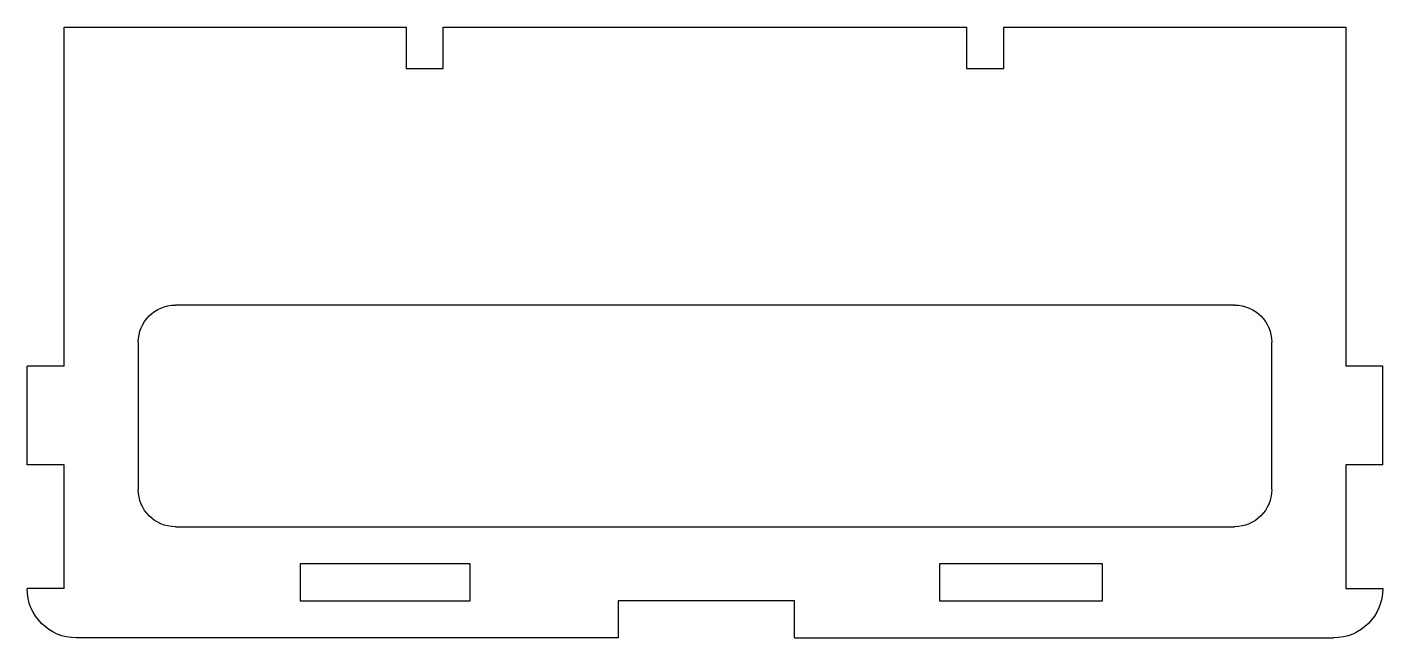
# Model space of a CAD drawing. Header units: millimetres. Extents: x 996 to 1215, y -1060 to -961.
import ezdxf

# ---------------------------------------------------------------- set-up
doc = ezdxf.new("R2010")
doc.units = ezdxf.units.MM

msp = doc.modelspace()

# ---------------------------------------------------------------- linework, layer by layer
at = {"extrusion": (-1.22465e-16, 3.83476e-17, -1)}
for p, q in [((1001.64, -1016.23, 16.71), (1001.64, -961.37, 16.71)), ((1001.64, -961.37, 16.71), (1057, -961.37, 16.71)), ((1057, -961.37, 16.71), (1057, -968.09, 16.71)), ((1063, -968.09, 16.71), (1063, -961.37, 16.71)), ((1063, -961.37, 16.71), (1147.75, -961.37, 16.71)), ((1147.75, -961.37, 16.71), (1147.75, -968.09, 16.71)), ((1153.75, -968.09, 16.71), (1153.75, -961.37, 16.71)), ((1153.75, -961.37, 16.71), (1209.14, -961.37, 16.71)), ((1209.14, -961.37, 16.71), (1209.14, -1016.23, 16.71)), ((1057, -968.09, 16.71), (1063, -968.09, 16.71)), ((1147.75, -968.09, 16.71), (1153.75, -968.09, 16.71)), ((1191.14, -1006.37, 16.71), (1019.64, -1006.37, 16.71)), ((1013.64, -1012.37, 16.71), (1013.64, -1036.23, 16.71)), ((1197.14, -1036.23, 16.71), (1197.14, -1012.37, 16.71)), ((995.64, -1032.23, 16.71), (995.64, -1016.23, 16.71)), ((1001.64, -1016.23, 16.71), (995.64, -1016.23, 16.71)), ((1215.14, -1016.23, 16.71), (1209.14, -1016.23, 16.71)), ((1215.14, -1032.23, 16.71), (1215.14, -1016.23, 16.71)), ((1001.64, -1032.23, 16.71), (995.64, -1032.23, 16.71)), ((1001.64, -1052.23, 16.71), (1001.64, -1032.23, 16.71)), ((1215.14, -1032.23, 16.71), (1209.14, -1032.23, 16.71)), ((1209.14, -1032.23, 16.71), (1209.14, -1052.23, 16.71)), ((1019.64, -1042.23, 16.71), (1191.14, -1042.23, 16.71)), ((1039.87, -1048.23, 16.71), (1039.87, -1054.23, 16.71)), ((1067.35, -1048.23, 16.71), (1039.87, -1048.23, 16.71)), ((1067.35, -1054.23, 16.71), (1067.35, -1048.23, 16.71)), ((1169.72, -1048.23, 16.71), (1143.35, -1048.23, 16.71)), ((1143.35, -1048.23, 16.71), (1143.35, -1054.23, 16.71)), ((1169.72, -1054.23, 16.71), (1169.72, -1048.23, 16.71)), ((1001.64, -1052.23, 16.71), (995.64, -1052.23, 16.71)), ((1209.14, -1052.23, 16.71), (1215.14, -1052.23, 16.71)), ((1039.87, -1054.23, 16.71), (1067.35, -1054.23, 16.71)), ((1119.87, -1054.23, 16.71), (1091.32, -1054.23, 16.71)), ((1091.32, -1054.23, 16.71), (1091.32, -1060.23, 16.71)), ((1119.87, -1060.23, 16.71), (1119.87, -1054.23, 16.71)), ((1143.35, -1054.23, 16.71), (1169.72, -1054.23, 16.71)), ((1091.32, -1060.23, 16.71), (1003.64, -1060.23, 16.71)), ((1119.87, -1060.23, 16.71), (1207.14, -1060.23, 16.71))]:
    msp.add_line(p, q, dxfattribs=at)
for centre, radius, start, end in [((-1019.64, -1012.37, -16.71), 6, 0, 90), ((-1191.14, -1012.37, -16.71), 6, 90, 180), ((-1019.64, -1036.23, -16.71), 6, 270, 0), ((-1191.14, -1036.23, -16.71), 6, 180, 270), ((-1003.64, -1052.23, -16.71), 8, 270, 0), ((-1207.14, -1052.23, -16.71), 8, 180, 270)]:
    msp.add_arc(centre, radius, start, end, dxfattribs=at)

doc.saveas('drawing.dxf')
